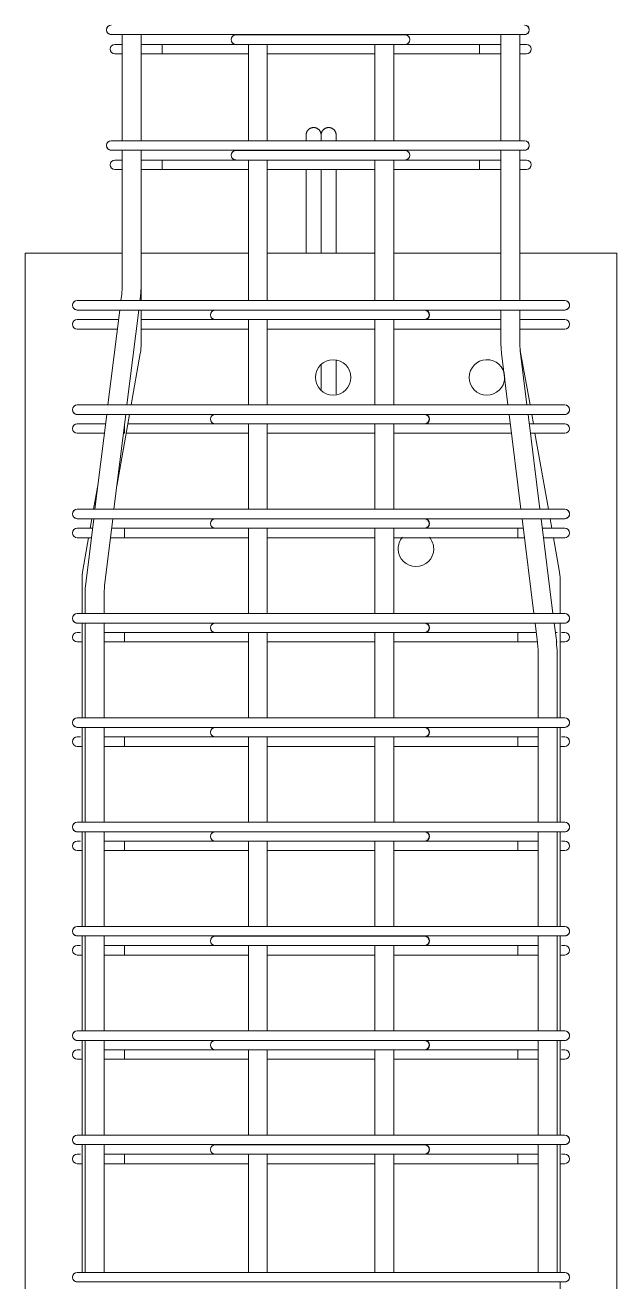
# Model space of a CAD drawing. Header units: millimetres. Extents: x -5408 to 3643, y -1561 to 6809.
# Drawn here: x -902 to -402, y 2170 to 3233 of the extents above; entities that cross this region are included whole.
import ezdxf

# ---------------------------------------------------------------- set-up
doc = ezdxf.new("R2010")
doc.units = ezdxf.units.MM
for name, color, linetype, lineweight in [('A-GENM', 13, 'Continuous', 18), ('S-COLS', 52, 'Continuous', 18), ('S-RBAR', 171, 'Continuous', 18)]:
    doc.layers.add(name, color=color, linetype=linetype, lineweight=lineweight)

# ---------------------------------------------------------------- blocks, each defined once
blk = doc.blocks.new('12_7Ø_ Lifting Insert_COLUMN - 12_9Ø Lifting insert-1653057-Elevation Right 1')
at = {"layer": 'A-GENM'}
for p, q in [((6361.3, 3139.3), (6361.3, 3139.4)), ((6361.3, 3138.9), (6361.3, 3139)), ((6361.3, 3138.4), (6361.3, 3138.6)), ((6361.3, 3137.9), (6361.3, 3138)), ((6361.3, 3137.3), (6361.3, 3137.5)), ((6361.3, 3136.6), (6361.3, 3136.8)), ((6361.3, 3135.8), (6361.3, 3136)), ((6361.3, 3110), (6361.3, 3110.9)), ((6361.3, 3108.2), (6361.3, 3109.5)), ((6361.3, 3106.3), (6361.3, 3107.6)), ((6361.3, 3104.4), (6361.3, 3105.7)), ((6361.3, 3102.5), (6361.3, 3103.8)), ((6361.3, 3100.5), (6361.3, 3101.9)), ((6361.3, 3098.5), (6361.3, 3099.9)), ((6361.3, 3096.6), (6361.3, 3098)), ((6361.3, 3094.6), (6361.3, 3096)), ((6348.6, 3090), (6348.6, 3040)), ((6361.3, 3040), (6361.3, 3090)), ((6361.3, 2924.7), (6361.3, 2945.3))]:
    blk.add_line(p, q, dxfattribs=at)
at = {"layer": 'A-GENM', "flags": 128}
for points in [[(6348.6, 3140), (6348.6, 3140.3), (6348.6, 3140.5), (6348.6, 3140.8), (6348.7, 3141), (6348.7, 3141.3), (6348.8, 3141.5), (6348.8, 3141.8), (6348.9, 3142), (6349, 3142.2), (6349.1, 3142.5), (6349.2, 3142.7), (6349.3, 3142.9), (6349.4, 3143.2), (6349.6, 3143.4), (6349.7, 3143.6), (6349.9, 3143.8), (6350, 3144), (6350.2, 3144.2), (6350.3, 3144.4), (6350.5, 3144.6), (6350.7, 3144.7), (6350.9, 3144.9), (6351.1, 3145.1), (6351.3, 3145.2), (6351.5, 3145.3), (6351.7, 3145.5), (6352, 3145.6), (6352.2, 3145.7), (6352.4, 3145.8), (6352.6, 3145.9), (6352.9, 3146), (6353.1, 3146.1), (6353.4, 3146.2), (6353.6, 3146.2), (6353.9, 3146.3), (6354.1, 3146.3), (6354.4, 3146.3), (6354.6, 3146.3), (6354.9, 3146.3), (6355.1, 3146.3), (6355.4, 3146.3), (6355.6, 3146.3), (6355.9, 3146.3), (6356.1, 3146.2), (6356.4, 3146.2), (6356.6, 3146.1), (6356.9, 3146), (6357.1, 3146), (6357.4, 3145.9), (6357.6, 3145.8), (6357.8, 3145.7), (6358, 3145.5), (6358.3, 3145.4), (6358.5, 3145.3), (6358.7, 3145.1), (6358.9, 3145), (6359.1, 3144.8), (6359.3, 3144.6), (6359.5, 3144.5), (6359.6, 3144.3), (6359.8, 3144.1), (6360, 3143.9), (6360.1, 3143.7), (6360.3, 3143.5), (6360.4, 3143.3), (6360.5, 3143.1), (6360.6, 3142.8), (6360.7, 3142.6), (6360.8, 3142.4), (6360.9, 3142.1), (6361, 3141.9), (6361.1, 3141.6), (6361.1, 3141.4), (6361.2, 3141.1), (6361.2, 3140.9), (6361.3, 3140.6), (6361.3, 3140.4), (6361.3, 3140.1), (6361.3, 3140)], [(6348.6, 3135.2), (6348.6, 3135.8), (6348.6, 3136.6), (6348.6, 3137.3), (6348.6, 3137.9), (6348.6, 3138.4), (6348.6, 3138.9), (6348.6, 3139.3), (6348.6, 3139.6), (6348.6, 3139.8), (6348.6, 3139.9), (6348.6, 3140), (6348.6, 3140)], [(6348.6, 3140), (6348.6, 3140), (6348.6, 3139.8), (6348.6, 3139.6), (6348.6, 3139.4), (6348.6, 3139), (6348.6, 3138.6), (6348.6, 3138.1), (6348.6, 3137.5), (6348.6, 3136.8), (6348.6, 3136.1), (6348.6, 3135.2)], [(6361.3, 3139.6), (6361.3, 3139.8), (6361.3, 3139.9)], [(6348.6, 3090), (6348.6, 3092), (6348.6, 3094), (6348.6, 3096), (6348.6, 3098), (6348.6, 3099.9), (6348.6, 3101.9), (6348.6, 3103.8), (6348.6, 3105.7), (6348.6, 3107.6), (6348.6, 3109.5), (6348.6, 3110.9)], [(6348.6, 3110.9), (6348.6, 3110), (6348.6, 3108.1), (6348.6, 3106.2), (6348.6, 3104.3), (6348.6, 3102.4), (6348.6, 3100.5), (6348.6, 3098.5), (6348.6, 3096.5), (6348.6, 3094.5), (6348.6, 3092.5), (6348.6, 3090.5), (6348.6, 3090)], [(6361.3, 3090), (6361.3, 3092), (6361.3, 3094)]]:
    blk.add_lwpolyline(points, dxfattribs=at)
blk = doc.blocks.new('12_7Ø_ Lifting Insert_COLUMN - 12_9Ø Lifting insert-1653171-Elevation Right 1')
at = {"layer": 'A-GENM'}
for p, q in [((6361.3, 3140), (6361.3, 3140)), ((6361.3, 3139.6), (6361.3, 3139.4)), ((6361.3, 3139.3), (6361.3, 3139)), ((6361.3, 3138.9), (6361.3, 3138.6)), ((6361.3, 3138.4), (6361.3, 3138.1)), ((6361.3, 3137.9), (6361.3, 3137.5)), ((6361.3, 3137.3), (6361.3, 3136.8)), ((6361.3, 3136.6), (6361.3, 3136.1)), ((6361.3, 3135.8), (6361.3, 3135.2)), ((6361.3, 3110), (6361.3, 3109.5)), ((6361.3, 3108.1), (6361.3, 3107.7)), ((6361.3, 3106.2), (6361.3, 3105.8)), ((6361.3, 3104.3), (6361.3, 3103.9)), ((6361.3, 3102.4), (6361.3, 3101.9)), ((6361.3, 3100.5), (6361.3, 3100)), ((6361.3, 3098.5), (6361.3, 3098)), ((6361.3, 3090), (6361.3, 3040)), ((6374, 3040), (6374, 3090)), ((6361.3, 2945.3), (6361.3, 2924.7)), ((6374, 2920.7), (6374, 2949.3))]:
    blk.add_line(p, q, dxfattribs=at)
at = {"layer": 'A-GENM', "flags": 128}
for points in [[(6361.3, 3140), (6361.3, 3140.3), (6361.3, 3140.5), (6361.3, 3140.8), (6361.4, 3141), (6361.4, 3141.3), (6361.5, 3141.5), (6361.5, 3141.8), (6361.6, 3142), (6361.7, 3142.2), (6361.8, 3142.5), (6361.9, 3142.7), (6362, 3142.9), (6362.1, 3143.2), (6362.3, 3143.4), (6362.4, 3143.6), (6362.6, 3143.8), (6362.7, 3144), (6362.9, 3144.2), (6363, 3144.4), (6363.2, 3144.6), (6363.4, 3144.7), (6363.6, 3144.9), (6363.8, 3145.1), (6364, 3145.2), (6364.2, 3145.3), (6364.4, 3145.5), (6364.7, 3145.6), (6364.9, 3145.7), (6365.1, 3145.8), (6365.3, 3145.9), (6365.6, 3146), (6365.8, 3146.1), (6366.1, 3146.2), (6366.3, 3146.2), (6366.6, 3146.3), (6366.8, 3146.3), (6367.1, 3146.3), (6367.3, 3146.3), (6367.6, 3146.3), (6367.8, 3146.3), (6368.1, 3146.3), (6368.3, 3146.3), (6368.6, 3146.3), (6368.8, 3146.2), (6369.1, 3146.2), (6369.3, 3146.1), (6369.6, 3146), (6369.8, 3146), (6370.1, 3145.9), (6370.3, 3145.8), (6370.5, 3145.7), (6370.7, 3145.5), (6371, 3145.4), (6371.2, 3145.3), (6371.4, 3145.1), (6371.6, 3145), (6371.8, 3144.8), (6372, 3144.6), (6372.2, 3144.5), (6372.3, 3144.3), (6372.5, 3144.1), (6372.7, 3143.9), (6372.8, 3143.7), (6373, 3143.5), (6373.1, 3143.3), (6373.2, 3143.1), (6373.3, 3142.8), (6373.4, 3142.6), (6373.5, 3142.4), (6373.6, 3142.1), (6373.7, 3141.9), (6373.8, 3141.6), (6373.8, 3141.4), (6373.9, 3141.1), (6373.9, 3140.9), (6374, 3140.6), (6374, 3140.4), (6374, 3140.1), (6374, 3140)], [(6361.3, 3139.9), (6361.3, 3140), (6361.3, 3140)], [(6374, 3135.2), (6374, 3135.8), (6374, 3136.6), (6374, 3137.3), (6374, 3137.9), (6374, 3138.4), (6374, 3138.9), (6374, 3139.3), (6374, 3139.6), (6374, 3139.8), (6374, 3139.9), (6374, 3140), (6374, 3140)], [(6374, 3140), (6374, 3140), (6374, 3139.8), (6374, 3139.6), (6374, 3139.4), (6374, 3139), (6374, 3138.6), (6374, 3138.1), (6374, 3137.5), (6374, 3136.8), (6374, 3136.1), (6374, 3135.2)], [(6374, 3090), (6374, 3092), (6374, 3094), (6374, 3096), (6374, 3098), (6374, 3099.9), (6374, 3101.9), (6374, 3103.8), (6374, 3105.7), (6374, 3107.6), (6374, 3109.5), (6374, 3110.9)], [(6374, 3110.9), (6374, 3110), (6374, 3108.1), (6374, 3106.2), (6374, 3104.3), (6374, 3102.4), (6374, 3100.5), (6374, 3098.5), (6374, 3096.5), (6374, 3094.5), (6374, 3092.5), (6374, 3090.5), (6374, 3090)], [(6361.3, 3096.5), (6361.3, 3094.5), (6361.3, 3092.5), (6361.3, 3090.5), (6361.3, 3090)]]:
    blk.add_lwpolyline(points, dxfattribs=at)

msp = doc.modelspace()

# ---------------------------------------------------------------- linework, layer by layer
at = {"layer": 'S-COLS'}
for p, q in [((-901.9, 3040), (-819.9, 3040)), ((-901.9, -340), (-901.9, 3040)), ((-803.9, 3040), (-713.3, 3040)), ((-697.3, 3040), (-606.5, 3040)), ((-590.5, 3040), (-499.9, 3040)), ((-483.9, 3040), (-401.9, 3040)), ((-401.9, -340), (-401.9, 3040))]:
    msp.add_line(p, q, dxfattribs=at)
for centre, start, end in [((-641.7, 2935), 0, 180), ((-511.7, 2935), 4.0457, 180), ((-641.7, 2935), 180, 0), ((-511.7, 2935), 180, 358.5238), ((-571.7, 2790), 139.4346, 180), ((-571.7, 2790), 0, 40.5654), ((-571.7, 2790), 180, 0)]:
    msp.add_arc(centre, 15, start, end, dxfattribs=at)
at = {"layer": 'S-RBAR'}
for p, q in [((-809.2, 3225), (-829.2, 3225)), ((-819.9, 3135.2), (-819.9, 3225)), ((-809.2, 3225), (-499.9, 3225)), ((-803.9, 3135.2), (-803.9, 3225)), ((-703.8, 3224.7), (-723.8, 3224.7)), ((-703.8, 3224.7), (-600.9, 3224.7)), ((-580.9, 3224.7), (-600.9, 3224.7)), ((-479.9, 3225), (-499.9, 3225)), ((-499.9, 3135.2), (-499.9, 3225)), ((-483.9, 3135.2), (-483.9, 3225)), ((-826.1, 3216.7), (-820.2, 3216.7)), ((-786.3, 3216.7), (-803.9, 3216.7)), ((-786.3, 3216.7), (-786.3, 3208.7)), ((-786.3, 3216.7), (-723.8, 3216.7)), ((-703.8, 3216.7), (-723.8, 3216.7)), ((-713.3, 3135.2), (-713.3, 3216.7)), ((-703.8, 3216.7), (-600.9, 3216.7)), ((-697.3, 3135.2), (-697.3, 3216.7)), ((-606.5, 3135.2), (-606.5, 3216.7)), ((-580.9, 3216.7), (-600.9, 3216.7)), ((-590.5, 3135.2), (-590.5, 3216.7)), ((-580.9, 3216.7), (-518.1, 3216.7)), ((-499.9, 3216.7), (-518.1, 3216.7)), ((-518.1, 3216.7), (-518.1, 3208.7)), ((-483.8, 3216.7), (-478.3, 3216.7)), ((-826.1, 3208.7), (-820.2, 3208.7)), ((-786.3, 3208.7), (-803.9, 3208.7)), ((-786.3, 3208.7), (-713.3, 3208.7)), ((-697.3, 3208.7), (-606.5, 3208.7)), ((-590.5, 3208.7), (-518.1, 3208.7)), ((-499.9, 3208.7), (-518.1, 3208.7)), ((-483.9, 3208.7), (-478.3, 3208.7)), ((-809.2, 3135.2), (-829.2, 3135.2)), ((-809.2, 3127.2), (-829.2, 3127.2)), ((-819.9, 3011.5), (-819.9, 3127.2)), ((-809.2, 3135.2), (-499.9, 3135.2)), ((-809.2, 3127.2), (-499.9, 3127.2)), ((-803.9, 3011.5), (-803.9, 3127.2)), ((-703.8, 3126.9), (-723.8, 3126.9)), ((-703.8, 3126.9), (-600.9, 3126.9)), ((-580.9, 3126.9), (-600.9, 3126.9)), ((-479.9, 3135.2), (-499.9, 3135.2)), ((-479.9, 3127.2), (-499.9, 3127.2)), ((-499.9, 3000), (-499.9, 3127.2)), ((-483.9, 3000), (-483.9, 3127.2)), ((-826.1, 3118.9), (-820.2, 3118.9)), ((-786.3, 3118.9), (-803.9, 3118.9)), ((-786.3, 3118.9), (-786.3, 3110.9)), ((-786.3, 3118.9), (-723.8, 3118.9)), ((-703.8, 3118.9), (-723.8, 3118.9)), ((-713.3, 3000), (-713.3, 3118.9)), ((-703.8, 3118.9), (-600.9, 3118.9)), ((-697.3, 3000), (-697.3, 3118.9)), ((-606.5, 3000), (-606.5, 3118.9)), ((-580.9, 3118.9), (-600.9, 3118.9)), ((-590.5, 3000), (-590.5, 3118.9)), ((-580.9, 3118.9), (-518.1, 3118.9)), ((-499.9, 3118.9), (-518.1, 3118.9)), ((-518.1, 3118.9), (-518.1, 3110.9)), ((-483.8, 3118.9), (-478.3, 3118.9)), ((-826.1, 3110.9), (-820.2, 3110.9)), ((-786.3, 3110.9), (-803.9, 3110.9)), ((-786.3, 3110.9), (-713.3, 3110.9)), ((-697.3, 3110.9), (-606.5, 3110.9)), ((-590.5, 3110.9), (-518.1, 3110.9)), ((-499.9, 3110.9), (-518.1, 3110.9)), ((-483.9, 3110.9), (-478.3, 3110.9)), ((-820.3, 3005.5), (-819.9, 3011.1)), ((-819.9, 3011.1), (-819.9, 3011.5)), ((-804.2, 3007.5), (-803.9, 3011.5)), ((-803.9, 3000), (-803.9, 3011.5)), ((-837.9, 3000), (-857.9, 3000)), ((-837.9, 3000), (-465.9, 3000)), ((-821, 3000), (-820.3, 3005.5)), ((-804.9, 3000), (-804.4, 3003.5)), ((-804.4, 3003.5), (-804.2, 3007.5)), ((-445.9, 3000), (-465.9, 3000)), ((-837.9, 2992), (-857.9, 2992)), ((-837.9, 2992), (-465.9, 2992)), ((-832, 2911.7), (-822, 2992)), ((-815.9, 2911.7), (-805.9, 2992)), ((-803.9, 2963.5), (-803.9, 2992)), ((-721.3, 2991.9), (-741.3, 2991.9)), ((-721.3, 2991.9), (-584.6, 2991.9)), ((-564.6, 2991.9), (-584.6, 2991.9)), ((-499.9, 2963.5), (-499.9, 2992)), ((-483.9, 2963.5), (-483.9, 2992)), ((-445.9, 2992), (-465.9, 2992)), ((-857.9, 2983.9), (-852.1, 2983.9)), ((-823, 2983.9), (-852.1, 2983.9)), ((-803.9, 2983.9), (-741.3, 2983.9)), ((-721.3, 2983.9), (-741.3, 2983.9)), ((-721.3, 2983.9), (-584.6, 2983.9)), ((-713.3, 2911.7), (-713.3, 2983.9)), ((-697.3, 2911.7), (-697.3, 2983.9)), ((-606.5, 2911.7), (-606.5, 2983.9)), ((-590.5, 2911.7), (-590.5, 2983.9)), ((-564.6, 2983.9), (-584.6, 2983.9)), ((-564.6, 2983.9), (-499.9, 2983.9)), ((-451.8, 2983.9), (-483.9, 2983.9)), ((-451.8, 2983.9), (-445.9, 2983.9)), ((-857.9, 2975.9), (-852.1, 2975.9)), ((-824, 2975.9), (-852.1, 2975.9)), ((-803.9, 2975.9), (-713.3, 2975.9)), ((-697.3, 2975.9), (-606.5, 2975.9)), ((-590.5, 2975.9), (-499.9, 2975.9)), ((-451.8, 2975.9), (-483.9, 2975.9)), ((-451.8, 2975.9), (-445.9, 2975.9)), ((-499.7, 2959.5), (-499.9, 2963.5)), ((-499.4, 2955.6), (-499.7, 2959.5)), ((-494, 2911.7), (-499.4, 2955.6)), ((-483.9, 2963.1), (-483.9, 2963.5)), ((-483.6, 2957.5), (-483.9, 2963.1)), ((-477.9, 2911.7), (-483.6, 2957.5)), ((-475.3, 2911.7), (-483.5, 2957.9)), ((-812.3, 2911.7), (-804.7, 2955.2)), ((-837.9, 2911.7), (-857.9, 2911.7)), ((-837.9, 2903.7), (-857.9, 2903.7)), ((-843, 2823.5), (-833, 2903.7)), ((-837.9, 2911.7), (-465.9, 2911.7)), ((-837.9, 2903.7), (-465.9, 2903.7)), ((-826.9, 2823.5), (-816.9, 2903.7)), ((-824.4, 2843), (-813.7, 2903.7)), ((-721.3, 2903.7), (-741.3, 2903.7)), ((-721.3, 2903.7), (-584.6, 2903.7)), ((-564.6, 2903.7), (-584.6, 2903.7)), ((-483, 2823.5), (-493, 2903.7)), ((-466.9, 2823.5), (-476.9, 2903.7)), ((-472.5, 2895.7), (-473.9, 2903.7)), ((-445.9, 2911.7), (-465.9, 2911.7)), ((-445.9, 2903.7), (-465.9, 2903.7)), ((-857.9, 2895.7), (-852.1, 2895.7)), ((-834, 2895.7), (-852.1, 2895.7)), ((-818.1, 2893.6), (-818.1, 2887.7)), ((-815.2, 2895.7), (-741.3, 2895.7)), ((-721.3, 2895.7), (-741.3, 2895.7)), ((-721.3, 2895.7), (-584.6, 2895.7)), ((-713.3, 2823.5), (-713.3, 2895.7)), ((-697.3, 2823.5), (-697.3, 2895.7)), ((-606.5, 2823.5), (-606.5, 2895.7)), ((-590.5, 2823.5), (-590.5, 2895.7)), ((-564.6, 2895.7), (-584.6, 2895.7)), ((-564.6, 2895.7), (-492, 2895.7)), ((-451.8, 2895.7), (-475.9, 2895.7)), ((-451.8, 2895.7), (-445.9, 2895.7)), ((-857.9, 2887.7), (-852.1, 2887.7)), ((-835, 2887.7), (-852.1, 2887.7)), ((-818.1, 2887.7), (-818.9, 2887.7)), ((-816.6, 2887.7), (-713.3, 2887.7)), ((-697.3, 2887.7), (-606.5, 2887.7)), ((-590.5, 2887.7), (-491, 2887.7)), ((-451.8, 2887.7), (-474.9, 2887.7)), ((-459.7, 2823.5), (-471.1, 2887.7)), ((-451.8, 2887.7), (-445.9, 2887.7)), ((-844.1, 2823.5), (-840.3, 2845.4)), ((-837.9, 2823.5), (-857.9, 2823.5)), ((-837.9, 2823.5), (-465.9, 2823.5)), ((-445.9, 2823.5), (-465.9, 2823.5)), ((-837.9, 2815.5), (-857.9, 2815.5)), ((-857.9, 2807.4), (-852.1, 2807.4)), ((-845, 2807.4), (-852.1, 2807.4)), ((-850.8, 2760.6), (-844, 2815.5)), ((-847, 2807.4), (-845.5, 2815.5)), ((-837.9, 2815.5), (-465.9, 2815.5)), ((-835, 2758.6), (-827.9, 2815.5)), ((-818.1, 2807.4), (-828.9, 2807.4)), ((-818.1, 2807.4), (-818.1, 2799.4)), ((-818.1, 2807.4), (-741.3, 2807.4)), ((-721.3, 2815.4), (-741.3, 2815.4)), ((-721.3, 2807.4), (-741.3, 2807.4)), ((-721.3, 2815.4), (-584.6, 2815.4)), ((-721.3, 2807.4), (-584.6, 2807.4)), ((-713.3, 2805), (-713.3, 2807.4)), ((-697.3, 2805), (-697.3, 2807.4)), ((-606.5, 2805), (-606.5, 2807.4)), ((-590.5, 2805), (-590.5, 2807.4)), ((-564.6, 2815.4), (-584.6, 2815.4)), ((-564.6, 2807.4), (-584.6, 2807.4)), ((-564.6, 2807.4), (-485.7, 2807.4)), ((-481, 2807.4), (-485.7, 2807.4)), ((-485.7, 2807.4), (-485.7, 2799.4)), ((-472, 2735.2), (-482, 2815.5)), ((-445.9, 2815.5), (-465.9, 2815.5)), ((-455.9, 2735.2), (-465.9, 2815.5)), ((-451.8, 2807.4), (-464.9, 2807.4)), ((-456.9, 2807.4), (-458.3, 2815.5)), ((-451.8, 2807.4), (-445.9, 2807.4)), ((-857.9, 2799.4), (-852.1, 2799.4)), ((-853.2, 2772), (-848.4, 2799.4)), ((-846, 2799.4), (-852.1, 2799.4)), ((-818.1, 2799.4), (-829.9, 2799.4)), ((-818.1, 2799.4), (-713.3, 2799.4)), ((-713.3, 2805), (-713.3, 2798)), ((-713.3, 2735.2), (-713.3, 2798)), ((-697.3, 2805), (-697.3, 2798)), ((-697.3, 2799.4), (-606.5, 2799.4)), ((-697.3, 2735.2), (-697.3, 2798)), ((-606.5, 2805), (-606.5, 2798)), ((-606.5, 2735.2), (-606.5, 2798)), ((-590.5, 2805), (-590.5, 2798)), ((-590.5, 2799.4), (-485.7, 2799.4)), ((-590.5, 2735.2), (-590.5, 2798)), ((-480, 2799.4), (-485.7, 2799.4)), ((-451.8, 2799.4), (-463.9, 2799.4)), ((-450.7, 2772), (-455.5, 2799.4)), ((-451.8, 2799.4), (-445.9, 2799.4)), ((-853.9, 2735.2), (-853.9, 2763.7)), ((-851.3, 2752.7), (-851.1, 2756.6)), ((-851.1, 2756.6), (-850.8, 2760.6)), ((-835.3, 2752.7), (-835, 2758.3)), ((-835, 2758.3), (-835, 2758.6)), ((-449.9, 2735.2), (-449.9, 2763.7)), ((-851.3, 2735.2), (-851.3, 2752.7)), ((-835.3, 2735.2), (-835.3, 2752.7)), ((-837.9, 2735.2), (-857.9, 2735.2)), ((-837.9, 2735.2), (-465.9, 2735.2)), ((-445.9, 2735.2), (-465.9, 2735.2)), ((-837.9, 2727.2), (-857.9, 2727.2)), ((-853.9, 2647), (-853.9, 2727.2)), ((-851.3, 2647), (-851.3, 2727.2)), ((-837.9, 2727.2), (-465.9, 2727.2)), ((-835.3, 2647), (-835.3, 2727.2)), ((-721.3, 2727.2), (-741.3, 2727.2)), ((-721.3, 2727.2), (-584.6, 2727.2)), ((-564.6, 2727.2), (-584.6, 2727.2)), ((-468.9, 2710.7), (-471, 2727.2)), ((-445.9, 2727.2), (-465.9, 2727.2)), ((-453, 2712.7), (-454.9, 2727.2)), ((-449.9, 2647), (-449.9, 2727.2)), ((-857.9, 2719.2), (-855.1, 2719.2)), ((-857.9, 2711.2), (-854.3, 2711.2)), ((-818.1, 2719.2), (-835.3, 2719.2)), ((-818.1, 2711.2), (-835.3, 2711.2)), ((-818.1, 2719.2), (-818.1, 2711.2)), ((-818.1, 2719.2), (-741.3, 2719.2)), ((-818.1, 2711.2), (-713.3, 2711.2)), ((-721.3, 2719.2), (-741.3, 2719.2)), ((-721.3, 2719.2), (-584.6, 2719.2)), ((-713.3, 2647), (-713.3, 2719.2)), ((-697.3, 2647), (-697.3, 2719.2)), ((-697.3, 2711.2), (-606.5, 2711.2)), ((-606.5, 2647), (-606.5, 2719.2)), ((-590.5, 2647), (-590.5, 2719.2)), ((-590.5, 2711.2), (-485.7, 2711.2)), ((-564.6, 2719.2), (-584.6, 2719.2)), ((-564.6, 2719.2), (-485.7, 2719.2)), ((-470, 2719.2), (-485.7, 2719.2)), ((-485.7, 2719.2), (-485.7, 2711.2)), ((-469, 2711.2), (-485.7, 2711.2)), ((-452.4, 2719.2), (-453.9, 2719.2)), ((-452.8, 2708.7), (-453, 2712.7)), ((-452.4, 2711.2), (-452.9, 2711.2)), ((-449.6, 2711.2), (-445.9, 2711.2)), ((-448.7, 2719.2), (-445.9, 2719.2)), ((-468.9, 2710.3), (-468.9, 2710.7)), ((-468.5, 2704.7), (-468.9, 2710.3)), ((-468.5, 2647), (-468.5, 2704.7)), ((-452.5, 2704.7), (-452.8, 2708.7)), ((-452.5, 2647), (-452.5, 2704.7)), ((-837.9, 2647), (-857.9, 2647)), ((-837.9, 2639), (-857.9, 2639)), ((-853.9, 2558.7), (-853.9, 2639)), ((-851.3, 2558.7), (-851.3, 2639)), ((-837.9, 2647), (-465.9, 2647)), ((-837.9, 2639), (-465.9, 2639)), ((-835.3, 2558.7), (-835.3, 2639)), ((-721.3, 2638.9), (-741.3, 2638.9)), ((-721.3, 2638.9), (-584.6, 2638.9)), ((-564.6, 2638.9), (-584.6, 2638.9)), ((-468.5, 2558.7), (-468.5, 2639)), ((-445.9, 2647), (-465.9, 2647)), ((-445.9, 2639), (-465.9, 2639)), ((-452.5, 2558.7), (-452.5, 2639)), ((-449.9, 2558.7), (-449.9, 2639)), ((-857.9, 2630.9), (-855.1, 2630.9)), ((-818.1, 2630.9), (-835.3, 2630.9)), ((-818.1, 2630.9), (-818.1, 2622.9)), ((-818.1, 2630.9), (-741.3, 2630.9)), ((-721.3, 2630.9), (-741.3, 2630.9)), ((-721.3, 2630.9), (-584.6, 2630.9)), ((-713.3, 2558.7), (-713.3, 2630.9)), ((-697.3, 2558.7), (-697.3, 2630.9)), ((-606.5, 2558.7), (-606.5, 2630.9)), ((-590.5, 2558.7), (-590.5, 2630.9)), ((-564.6, 2630.9), (-584.6, 2630.9)), ((-564.6, 2630.9), (-485.7, 2630.9)), ((-468.5, 2630.9), (-485.7, 2630.9)), ((-485.7, 2630.9), (-485.7, 2622.9)), ((-448.7, 2630.9), (-445.9, 2630.9)), ((-857.9, 2622.9), (-854.3, 2622.9)), ((-818.1, 2622.9), (-835.3, 2622.9)), ((-818.1, 2622.9), (-713.3, 2622.9)), ((-697.3, 2622.9), (-606.5, 2622.9)), ((-590.5, 2622.9), (-485.7, 2622.9)), ((-468.5, 2622.9), (-485.7, 2622.9)), ((-449.6, 2622.9), (-445.9, 2622.9)), ((-837.9, 2558.7), (-857.9, 2558.7)), ((-837.9, 2558.7), (-465.9, 2558.7)), ((-445.9, 2558.7), (-465.9, 2558.7)), ((-837.9, 2550.7), (-857.9, 2550.7)), ((-857.9, 2542.7), (-855.1, 2542.7)), ((-853.9, 2470.5), (-853.9, 2550.7)), ((-851.3, 2470.5), (-851.3, 2550.7)), ((-837.9, 2550.7), (-465.9, 2550.7)), ((-835.3, 2470.5), (-835.3, 2550.7)), ((-818.1, 2542.7), (-835.3, 2542.7)), ((-818.1, 2542.7), (-818.1, 2534.7)), ((-818.1, 2542.7), (-741.3, 2542.7)), ((-721.3, 2550.7), (-741.3, 2550.7)), ((-721.3, 2542.7), (-741.3, 2542.7)), ((-721.3, 2550.7), (-584.6, 2550.7)), ((-721.3, 2542.7), (-584.6, 2542.7)), ((-713.3, 2470.5), (-713.3, 2542.7)), ((-697.3, 2470.5), (-697.3, 2542.7)), ((-606.5, 2470.5), (-606.5, 2542.7)), ((-590.5, 2470.5), (-590.5, 2542.7)), ((-564.6, 2550.7), (-584.6, 2550.7)), ((-564.6, 2542.7), (-584.6, 2542.7)), ((-564.6, 2542.7), (-485.7, 2542.7)), ((-468.5, 2542.7), (-485.7, 2542.7)), ((-485.7, 2542.7), (-485.7, 2534.7)), ((-468.5, 2470.5), (-468.5, 2550.7)), ((-445.9, 2550.7), (-465.9, 2550.7)), ((-452.5, 2470.5), (-452.5, 2550.7)), ((-449.9, 2470.5), (-449.9, 2550.7)), ((-448.7, 2542.7), (-445.9, 2542.7)), ((-857.9, 2534.7), (-854.3, 2534.7)), ((-818.1, 2534.7), (-835.3, 2534.7)), ((-818.1, 2534.7), (-713.3, 2534.7)), ((-697.3, 2534.7), (-606.5, 2534.7)), ((-590.5, 2534.7), (-485.7, 2534.7)), ((-468.5, 2534.7), (-485.7, 2534.7)), ((-449.6, 2534.7), (-445.9, 2534.7)), ((-837.9, 2470.5), (-857.9, 2470.5)), ((-837.9, 2470.5), (-465.9, 2470.5)), ((-445.9, 2470.5), (-465.9, 2470.5)), ((-837.9, 2462.5), (-857.9, 2462.5)), ((-853.9, 2382.2), (-853.9, 2462.5)), ((-851.3, 2382.2), (-851.3, 2462.5)), ((-837.9, 2462.5), (-465.9, 2462.5)), ((-835.3, 2382.2), (-835.3, 2462.5)), ((-721.3, 2462.4), (-741.3, 2462.4)), ((-721.3, 2462.4), (-584.6, 2462.4)), ((-564.6, 2462.4), (-584.6, 2462.4)), ((-468.5, 2382.2), (-468.5, 2462.5)), ((-445.9, 2462.5), (-465.9, 2462.5)), ((-452.5, 2382.2), (-452.5, 2462.5)), ((-449.9, 2382.2), (-449.9, 2462.5)), ((-857.9, 2454.4), (-855.1, 2454.4)), ((-857.9, 2446.4), (-854.3, 2446.4)), ((-818.1, 2454.4), (-835.3, 2454.4)), ((-818.1, 2446.4), (-835.3, 2446.4)), ((-818.1, 2454.4), (-818.1, 2446.4)), ((-818.1, 2454.4), (-741.3, 2454.4)), ((-818.1, 2446.4), (-713.3, 2446.4)), ((-721.3, 2454.4), (-741.3, 2454.4)), ((-721.3, 2454.4), (-584.6, 2454.4)), ((-713.3, 2382.2), (-713.3, 2454.4)), ((-697.3, 2382.2), (-697.3, 2454.4)), ((-697.3, 2446.4), (-606.5, 2446.4)), ((-606.5, 2382.2), (-606.5, 2454.4)), ((-590.5, 2382.2), (-590.5, 2454.4)), ((-590.5, 2446.4), (-485.7, 2446.4)), ((-564.6, 2454.4), (-584.6, 2454.4)), ((-564.6, 2454.4), (-485.7, 2454.4)), ((-468.5, 2454.4), (-485.7, 2454.4)), ((-485.7, 2454.4), (-485.7, 2446.4)), ((-468.5, 2446.4), (-485.7, 2446.4)), ((-449.6, 2446.4), (-445.9, 2446.4)), ((-448.7, 2454.4), (-445.9, 2454.4)), ((-837.9, 2382.2), (-857.9, 2382.2)), ((-837.9, 2382.2), (-465.9, 2382.2)), ((-445.9, 2382.2), (-465.9, 2382.2)), ((-837.9, 2374.2), (-857.9, 2374.2)), ((-853.9, 2294), (-853.9, 2374.2)), ((-851.3, 2294), (-851.3, 2374.2)), ((-837.9, 2374.2), (-465.9, 2374.2)), ((-835.3, 2294), (-835.3, 2374.2)), ((-721.3, 2374.2), (-741.3, 2374.2)), ((-721.3, 2374.2), (-584.6, 2374.2)), ((-564.6, 2374.2), (-584.6, 2374.2)), ((-468.5, 2294), (-468.5, 2374.2)), ((-445.9, 2374.2), (-465.9, 2374.2)), ((-452.5, 2294), (-452.5, 2374.2)), ((-449.9, 2294), (-449.9, 2374.2)), ((-857.9, 2366.2), (-855.1, 2366.2)), ((-818.1, 2366.2), (-835.3, 2366.2)), ((-818.1, 2366.2), (-818.1, 2358.2)), ((-818.1, 2366.2), (-741.3, 2366.2)), ((-721.3, 2366.2), (-741.3, 2366.2)), ((-721.3, 2366.2), (-584.6, 2366.2)), ((-713.3, 2294), (-713.3, 2366.2)), ((-697.3, 2294), (-697.3, 2366.2)), ((-606.5, 2294), (-606.5, 2366.2)), ((-590.5, 2294), (-590.5, 2366.2)), ((-564.6, 2366.2), (-584.6, 2366.2)), ((-564.6, 2366.2), (-485.7, 2366.2)), ((-468.5, 2366.2), (-485.7, 2366.2)), ((-485.7, 2366.2), (-485.7, 2358.2)), ((-448.7, 2366.2), (-445.9, 2366.2)), ((-857.9, 2358.2), (-854.3, 2358.2)), ((-818.1, 2358.2), (-835.3, 2358.2)), ((-818.1, 2358.2), (-713.3, 2358.2)), ((-697.3, 2358.2), (-606.5, 2358.2)), ((-590.5, 2358.2), (-485.7, 2358.2)), ((-468.5, 2358.2), (-485.7, 2358.2)), ((-449.6, 2358.2), (-445.9, 2358.2)), ((-837.9, 2294), (-857.9, 2294)), ((-837.9, 2286), (-857.9, 2286)), ((-853.9, 2177.9), (-853.9, 2286)), ((-851.3, 2177.9), (-851.3, 2286)), ((-837.9, 2294), (-465.9, 2294)), ((-837.9, 2286), (-465.9, 2286)), ((-835.3, 2177.9), (-835.3, 2286)), ((-721.3, 2285.9), (-741.3, 2285.9)), ((-721.3, 2285.9), (-584.6, 2285.9)), ((-564.6, 2285.9), (-584.6, 2285.9)), ((-468.5, 2177.9), (-468.5, 2286)), ((-445.9, 2294), (-465.9, 2294)), ((-445.9, 2286), (-465.9, 2286)), ((-452.5, 2177.9), (-452.5, 2286)), ((-449.9, 2177.9), (-449.9, 2286)), ((-857.9, 2277.9), (-855.1, 2277.9)), ((-818.1, 2277.9), (-835.3, 2277.9)), ((-818.1, 2277.9), (-818.1, 2269.9)), ((-818.1, 2277.9), (-741.3, 2277.9)), ((-721.3, 2277.9), (-741.3, 2277.9)), ((-721.3, 2277.9), (-584.6, 2277.9)), ((-713.3, 2177.9), (-713.3, 2277.9)), ((-697.3, 2177.9), (-697.3, 2277.9)), ((-606.5, 2177.9), (-606.5, 2277.9)), ((-590.5, 2177.9), (-590.5, 2277.9)), ((-564.6, 2277.9), (-584.6, 2277.9)), ((-564.6, 2277.9), (-485.7, 2277.9)), ((-468.5, 2277.9), (-485.7, 2277.9)), ((-485.7, 2277.9), (-485.7, 2269.9)), ((-448.7, 2277.9), (-445.9, 2277.9)), ((-857.9, 2269.9), (-854.3, 2269.9)), ((-818.1, 2269.9), (-835.3, 2269.9)), ((-818.1, 2269.9), (-713.3, 2269.9)), ((-697.3, 2269.9), (-606.5, 2269.9)), ((-590.5, 2269.9), (-485.7, 2269.9)), ((-468.5, 2269.9), (-485.7, 2269.9)), ((-449.6, 2269.9), (-445.9, 2269.9)), ((-837.9, 2177.9), (-857.9, 2177.9)), ((-837.9, 2169.9), (-857.9, 2169.9)), ((-837.9, 2177.9), (-465.9, 2177.9)), ((-837.9, 2169.9), (-465.9, 2169.9)), ((-445.9, 2177.9), (-465.9, 2177.9)), ((-445.9, 2169.9), (-465.9, 2169.9)), ((-449.9, 1986.1), (-449.9, 2169.9))]:
    msp.add_line(p, q, dxfattribs=at)
for centre, radius, start, end in [((-829.2, 3229), 4, 90, 270), ((-829.2, 3229), 4, 120, 165), ((-829.2, 3229), 4, 120, 165), ((-479.9, 3229), 4, 270, 90), ((-479.9, 3229), 4, 15, 60), ((-829.2, 3229), 4, 195, 240), ((-829.2, 3229), 4, 195, 240), ((-829.2, 3229), 4, 255, 270), ((-829.2, 3229), 4, 255, 270), ((-723.8, 3220.7), 4, 90, 270), ((-723.8, 3220.7), 4, 120, 165), ((-723.8, 3220.7), 4, 120, 165), ((-580.9, 3220.7), 4, 270, 90), ((-580.9, 3220.7), 4, 15, 60), ((-479.9, 3229), 4, 270, 285), ((-479.9, 3229), 4, 300, 345), ((-826.1, 3212.7), 4, 90, 270), ((-723.8, 3220.7), 4, 195, 240), ((-723.8, 3220.7), 4, 195, 240), ((-723.8, 3220.7), 4, 255, 270), ((-723.8, 3220.7), 4, 255, 270), ((-580.9, 3220.7), 4, 270, 285), ((-580.9, 3220.7), 4, 300, 345), ((-478.3, 3212.7), 4, 270, 90), ((-829.2, 3131.2), 4, 90, 270), ((-829.2, 3131.2), 4, 120, 165), ((-829.2, 3131.2), 4, 120, 165), ((-829.2, 3131.2), 4, 195, 240), ((-829.2, 3131.2), 4, 195, 240), ((-829.2, 3131.2), 4, 255, 270), ((-829.2, 3131.2), 4, 255, 270), ((-723.8, 3122.9), 4, 90, 270), ((-723.8, 3122.9), 4, 120, 165), ((-723.8, 3122.9), 4, 120, 165), ((-580.9, 3122.9), 4, 270, 90), ((-580.9, 3122.9), 4, 15, 60), ((-479.9, 3131.2), 4, 270, 90), ((-479.9, 3131.2), 4, 270, 285), ((-479.9, 3131.2), 4, 15, 60), ((-479.9, 3131.2), 4, 300, 345), ((-826.1, 3114.9), 4, 90, 270), ((-723.8, 3122.9), 4, 195, 240), ((-723.8, 3122.9), 4, 195, 240), ((-723.8, 3122.9), 4, 255, 270), ((-723.8, 3122.9), 4, 255, 270), ((-580.9, 3122.9), 4, 270, 285), ((-580.9, 3122.9), 4, 300, 345), ((-478.3, 3114.9), 4, 270, 90), ((-857.9, 2996), 4, 90, 270), ((-857.9, 2996), 4, 120, 165), ((-857.9, 2996), 4, 120, 165), ((-445.9, 2996), 4, 270, 90), ((-445.9, 2996), 4, 15, 60), ((-857.9, 2996), 4, 195, 240), ((-857.9, 2996), 4, 195, 240), ((-857.9, 2996), 4, 255, 270), ((-857.9, 2996), 4, 255, 270), ((-741.3, 2987.9), 4, 90, 270), ((-741.3, 2987.9), 4, 120, 165), ((-564.6, 2987.9), 4, 270, 90), ((-564.2, 2987.9), 4, 270, 90), ((-564.6, 2987.9), 4, 15, 60), ((-445.9, 2996), 4, 270, 285), ((-445.9, 2996), 4, 300, 345), ((-857.9, 2979.9), 4, 90, 270), ((-741.3, 2987.9), 4, 195, 240), ((-741.3, 2987.9), 4, 255, 270), ((-564.6, 2987.9), 4, 275.6592, 285), ((-564.6, 2987.9), 4, 300, 345), ((-445.9, 2979.9), 4, 270, 90), ((-851.9, 2963.5), 48, 350, 360), ((-451.9, 2963.5), 48, 180, 186.3113), ((-451.9, 2963.5), 32, 186.041, 190), ((-857.9, 2907.7), 4, 90, 270), ((-857.9, 2907.7), 4, 120, 165), ((-857.9, 2907.7), 4, 120, 165), ((-857.9, 2907.7), 4, 195, 240), ((-857.9, 2907.7), 4, 195, 240), ((-857.9, 2907.7), 4, 255, 270), ((-857.9, 2907.7), 4, 255, 270), ((-741.3, 2899.7), 4, 90, 270), ((-741.3, 2899.7), 4, 120, 165), ((-564.6, 2899.7), 4, 270, 90), ((-564.2, 2899.7), 4, 270, 90), ((-564.6, 2899.7), 4, 15, 60), ((-445.9, 2907.7), 4, 270, 90), ((-445.9, 2907.7), 4, 270, 285), ((-445.9, 2907.7), 4, 15, 60), ((-445.9, 2907.7), 4, 300, 345), ((-857.9, 2891.7), 4, 90, 270), ((-741.3, 2899.7), 4, 195, 240), ((-741.3, 2899.7), 4, 255, 270), ((-564.6, 2899.7), 4, 275.6592, 285), ((-564.6, 2899.7), 4, 300, 345), ((-445.9, 2891.7), 4, 270, 90), ((-857.9, 2819.5), 4, 90, 270), ((-857.9, 2819.5), 4, 120.942, 165), ((-857.9, 2819.5), 4, 120.942, 165), ((-857.9, 2819.5), 4, 195, 240), ((-857.9, 2819.5), 4, 195, 240), ((-445.9, 2819.5), 4, 270, 90), ((-445.9, 2819.5), 4, 15, 59.058), ((-445.9, 2819.5), 4, 300, 345), ((-857.9, 2803.4), 4, 90, 270), ((-857.9, 2819.5), 4, 255, 270), ((-857.9, 2819.5), 4, 255, 270), ((-741.3, 2811.4), 4, 90, 270), ((-741.3, 2811.4), 4, 120, 165), ((-741.3, 2811.4), 4, 195, 240), ((-741.3, 2811.4), 4, 255, 270), ((-564.6, 2811.4), 4, 270, 90), ((-564.2, 2811.4), 4, 270, 90), ((-564.6, 2811.4), 4, 275.6592, 285), ((-564.6, 2811.4), 4, 15, 60), ((-564.6, 2811.4), 4, 300, 345), ((-445.9, 2819.5), 4, 270, 285), ((-445.9, 2803.4), 4, 270, 90), ((-805.9, 2763.7), 48, 170, 180), ((-497.9, 2763.7), 48, 0, 10), ((-857.9, 2731.2), 4, 90, 270), ((-857.9, 2731.2), 4, 120, 165), ((-857.9, 2731.2), 4, 120, 165), ((-445.9, 2731.2), 4, 270, 90), ((-445.9, 2731.2), 4, 15, 60), ((-857.9, 2731.2), 4, 195, 240), ((-857.9, 2731.2), 4, 195, 240), ((-857.9, 2731.2), 4, 255, 270), ((-857.9, 2731.2), 4, 255, 270), ((-741.3, 2723.2), 4, 90, 270), ((-741.3, 2723.2), 4, 120, 165), ((-741.3, 2723.2), 4, 195, 235.0536), ((-564.6, 2723.2), 4, 270, 90), ((-564.2, 2723.2), 4, 270, 90), ((-564.6, 2723.2), 4, 15, 60), ((-564.6, 2723.2), 4, 304.9464, 345), ((-445.9, 2731.2), 4, 270, 285), ((-445.9, 2731.2), 4, 300, 345), ((-857.9, 2715.2), 4, 90, 270), ((-741.3, 2723.2), 4, 255, 270), ((-564.6, 2723.2), 4, 275.6592, 285), ((-445.9, 2715.2), 4, 270, 90), ((-857.9, 2643), 4, 90, 270), ((-857.9, 2643), 4, 120, 165), ((-857.9, 2643), 4, 120, 165), ((-857.9, 2643), 4, 195, 240), ((-857.9, 2643), 4, 195, 240), ((-857.9, 2643), 4, 255, 270), ((-857.9, 2643), 4, 255, 270), ((-741.3, 2634.9), 4, 90, 270), ((-741.3, 2634.9), 4, 120, 165), ((-564.6, 2634.9), 4, 270, 90), ((-564.2, 2634.9), 4, 270, 90), ((-564.6, 2634.9), 4, 15, 60), ((-445.9, 2643), 4, 270, 90), ((-445.9, 2643), 4, 270, 285), ((-445.9, 2643), 4, 15, 60), ((-445.9, 2643), 4, 300, 345), ((-857.9, 2626.9), 4, 90, 270), ((-741.3, 2634.9), 4, 195, 240), ((-741.3, 2634.9), 4, 255, 270), ((-564.6, 2634.9), 4, 275.6592, 285), ((-564.6, 2634.9), 4, 300, 345), ((-445.9, 2626.9), 4, 270, 90), ((-857.9, 2554.7), 4, 90, 270), ((-857.9, 2554.7), 4, 120, 165), ((-857.9, 2554.7), 4, 120, 165), ((-857.9, 2554.7), 4, 195, 240), ((-857.9, 2554.7), 4, 195, 240), ((-445.9, 2554.7), 4, 270, 90), ((-445.9, 2554.7), 4, 15, 60), ((-445.9, 2554.7), 4, 300, 345), ((-857.9, 2538.7), 4, 90, 270), ((-857.9, 2554.7), 4, 255, 270), ((-857.9, 2554.7), 4, 255, 270), ((-741.3, 2546.7), 4, 90, 270), ((-741.3, 2546.7), 4, 120, 165), ((-741.3, 2546.7), 4, 195, 240), ((-741.3, 2546.7), 4, 255, 270), ((-564.6, 2546.7), 4, 270, 90), ((-564.2, 2546.7), 4, 270, 90), ((-564.6, 2546.7), 4, 275.6592, 285), ((-564.6, 2546.7), 4, 15, 60), ((-564.6, 2546.7), 4, 300, 345), ((-445.9, 2554.7), 4, 270, 285), ((-445.9, 2538.7), 4, 270, 90), ((-857.9, 2466.5), 4, 90, 270), ((-857.9, 2466.5), 4, 120, 165), ((-857.9, 2466.5), 4, 120, 165), ((-445.9, 2466.5), 4, 270, 90), ((-445.9, 2466.5), 4, 15, 60), ((-857.9, 2466.5), 4, 195, 240), ((-857.9, 2466.5), 4, 195, 240), ((-857.9, 2466.5), 4, 255, 270), ((-857.9, 2466.5), 4, 255, 270), ((-741.3, 2458.4), 4, 90, 270), ((-741.3, 2458.4), 4, 120, 165), ((-741.3, 2458.4), 4, 195, 240), ((-564.6, 2458.4), 4, 270, 90), ((-564.2, 2458.4), 4, 270, 90), ((-564.6, 2458.4), 4, 15, 60), ((-564.6, 2458.4), 4, 300, 345), ((-445.9, 2466.5), 4, 270, 285), ((-445.9, 2466.5), 4, 300, 345), ((-857.9, 2450.4), 4, 90, 270), ((-741.3, 2458.4), 4, 255, 270), ((-564.6, 2458.4), 4, 275.6592, 285), ((-445.9, 2450.4), 4, 270, 90), ((-857.9, 2378.2), 4, 90, 270), ((-857.9, 2378.2), 4, 120, 165), ((-857.9, 2378.2), 4, 120, 165), ((-445.9, 2378.2), 4, 270, 90), ((-445.9, 2378.2), 4, 15, 60), ((-857.9, 2378.2), 4, 195, 240), ((-857.9, 2378.2), 4, 195, 240), ((-857.9, 2378.2), 4, 255, 270), ((-857.9, 2378.2), 4, 255, 270), ((-741.3, 2370.2), 4, 90, 270), ((-741.3, 2370.2), 4, 120, 165), ((-564.6, 2370.2), 4, 270, 90), ((-564.2, 2370.2), 4, 270, 90), ((-564.6, 2370.2), 4, 15, 60), ((-445.9, 2378.2), 4, 270, 285), ((-445.9, 2378.2), 4, 300, 345), ((-857.9, 2362.2), 4, 90, 270), ((-741.3, 2370.2), 4, 195, 240), ((-741.3, 2370.2), 4, 255, 270), ((-564.6, 2370.2), 4, 275.6592, 285), ((-564.6, 2370.2), 4, 300, 345), ((-445.9, 2362.2), 4, 270, 90), ((-857.9, 2290), 4, 90, 270), ((-857.9, 2290), 4, 120, 165), ((-857.9, 2290), 4, 120, 165), ((-857.9, 2290), 4, 195, 240), ((-857.9, 2290), 4, 195, 240), ((-857.9, 2290), 4, 255, 270), ((-857.9, 2290), 4, 255, 270), ((-741.3, 2281.9), 4, 90, 270), ((-564.6, 2281.9), 4, 270, 90), ((-564.2, 2281.9), 4, 270, 90), ((-445.9, 2290), 4, 270, 90), ((-445.9, 2290), 4, 270, 285), ((-445.9, 2290), 4, 15, 60), ((-445.9, 2290), 4, 300, 345), ((-857.9, 2273.9), 4, 90, 270), ((-741.3, 2281.9), 4, 120, 165), ((-741.3, 2281.9), 4, 195, 240), ((-741.3, 2281.9), 4, 255, 270), ((-564.6, 2281.9), 4, 275.6592, 285), ((-564.6, 2281.9), 4, 15, 60), ((-564.6, 2281.9), 4, 300, 345), ((-445.9, 2273.9), 4, 270, 90), ((-857.9, 2173.9), 4, 90, 270), ((-857.9, 2173.9), 4, 120, 165), ((-857.9, 2173.9), 4, 120, 165), ((-857.9, 2173.9), 4, 195, 240), ((-857.9, 2173.9), 4, 195, 240), ((-857.9, 2173.9), 4, 255, 270), ((-857.9, 2173.9), 4, 255, 270), ((-445.9, 2173.9), 4, 270, 90), ((-445.9, 2173.9), 4, 270, 285), ((-445.9, 2173.9), 4, 15, 60), ((-445.9, 2173.9), 4, 300, 345)]:
    msp.add_arc(centre, radius, start, end, dxfattribs=at)

# ---------------------------------------------------------------- block references
at = {"layer": 'A-GENM'}
for name in ['12_7Ø_ Lifting Insert_COLUMN - 12_9Ø Lifting insert-1653057-Elevation Right 1', '12_7Ø_ Lifting Insert_COLUMN - 12_9Ø Lifting insert-1653171-Elevation Right 1']:
    msp.add_blockref(name, (-7013.1, 0), dxfattribs=at)

doc.saveas('drawing.dxf')
